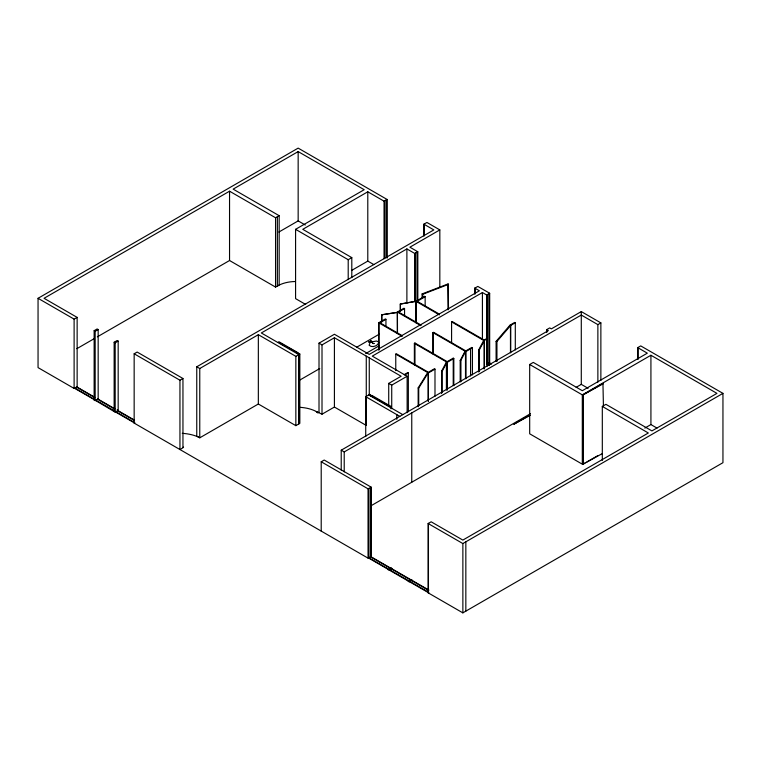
<?xml version="1.0" encoding="UTF-8"?>
<svg xmlns="http://www.w3.org/2000/svg" width="761" height="761" viewBox="0 0 761 761"><rect width="100%" height="100%" fill="white"/><g stroke="black" fill="none" stroke-linecap="round" stroke-linejoin="round"><path stroke-width="1.14" d="M441.589 393.551L441.589 371.149L446.403 362.103L446.973 362.207L442.17 371.244L442.17 392.467M460.205 381.632L460.205 360.41L465.009 351.363L465.589 351.468L465.589 378.578M460.786 381.718L460.786 360.505L465.589 351.468M478.812 372.072L478.812 349.67L483.615 340.624L487.135 339.025L486.526 338.683L484.196 340.024L452.186 321.542L451.587 321.884L451.587 343.106M479.392 370.978L479.392 349.765L484.196 340.728L451.587 321.884M418.16 406.783L418.16 387.92L427.596 372.747L428.177 372.852L428.177 401.142M418.721 405.727L418.721 388.043L428.177 372.852M369.836 343.221L369.133 345.237C371.615 348.043 377.741 346.188 378.731 342.688L378.084 341.594L376.419 341.023L371.796 341.879M496.096 361.408L496.096 341.366L509.927 325.213L510.688 325.432L515.302 322.769L515.302 349.879M496.943 361.523L496.943 341.48L510.688 325.432L510.136 325.052L514.702 322.417L515.302 322.769M370.778 340.842L372.49 342.612L368.876 341.946M97.341 336.847L229.546 260.519L275.568 287.087L279.173 285.004L279.173 215.696L275.568 217.77L229.546 191.201L44.052 298.302L77.137 317.394L77.137 386.712L74.131 388.443L38.05 367.611L38.05 298.302L298.16 148.119L387.054 199.439L387.054 258.179M305.694 304.476L295.582 298.635L295.582 229.327L364.196 189.708L298.16 151.591L233.151 189.128L279.173 215.696M38.05 298.302L74.131 319.135L77.137 317.394M94.145 330.683L97.142 328.952L98.169 329.542L98.169 398.85L95.163 400.59L94.136 400.001L94.145 330.683L95.163 331.273L98.169 329.542M76.851 348.681L94.269 338.616M278.859 232.048L298.16 220.899L305.275 225.009M387.054 199.439L384.048 201.17L367.791 191.791L302.783 229.327L351.801 257.627L351.801 277.603M114.15 342.231L117.156 340.5L118.174 341.09L118.174 410.407L115.177 412.139L114.15 411.549L114.15 342.231L115.177 342.821L118.174 341.09M134.155 353.789L137.161 352.058L182.954 378.493L182.954 447.801L179.948 449.532L179.948 380.224L134.155 353.789L134.155 423.097L368.134 558.184L371.14 556.453L371.14 487.135L324.205 460.044L321.209 461.775L321.209 531.092M94.145 399.991L94.868 399.573L74.854 388.024M295.582 229.327L348.205 259.71L351.801 257.627M423.925 235.939L423.925 224.191L426.921 222.459L439.829 229.908L439.829 287.477M351.544 270.488L367.791 261.099L373.889 264.619M114.15 411.549L95.429 400.438M296.838 353.465L298.036 352.771L279.03 341.794L278.326 342.193L299.834 354.036L299.834 423.354L295.848 425.656L258.34 404.005L199.763 437.822L196.757 436.091L196.757 366.783L433.827 229.908L423.925 224.191M196.757 366.783L199.763 368.514L258.34 334.688L295.848 356.338L299.834 354.036M417.799 301.099L417.799 251.758L414.802 253.489L406.888 248.923L261.327 332.966L298.835 354.616L298.835 423.934L298.692 354.531M439.829 229.908L409.894 247.192L417.799 251.758M179.948 380.224L182.954 378.493M134.155 423.097L134.887 422.678M319.011 412.472L319.011 343.163L334.412 334.26L369.266 354.388L479.411 290.797L474.826 288.153L474.826 294.022M318.849 412.376L317.851 412.957L316.348 411.511L322.008 414.203L322.008 344.895L334.412 337.732L401.133 376.248L388.719 383.401L388.719 405.727M424.552 296.362L415.972 301.308L400.276 304.058L400.315 311.259M385.941 326.383L385.941 319.306L379.92 322.778L402.464 335.801M404.557 315.644L404.557 308.566L398.536 312.039L421.09 325.071M425.152 306.131L425.152 296.704L417.171 301.308L439.154 314.008M182.992 447.411L183.534 447.107M299.244 380.386L319.734 368.562M356.643 347.244L379.216 334.212M370.388 342.269L368.724 342.022L370.864 340.795L371.901 341.394L371.273 341.756M474.826 288.153L477.822 286.421L489.675 293.261L489.675 362.569L486.669 364.3L486.669 294.992L482.417 292.538L372.272 356.119L407.135 376.248L407.135 412.662M365.622 353.618L378.959 345.913M486.669 294.992L489.675 293.261M395.768 370.626L395.758 354.112L396.357 353.77L428.376 372.253L434.388 368.781L434.988 369.123L434.988 396.243M414.365 364.595L414.365 343.373L414.973 343.03L447.211 361.646L453.223 358.165L453.822 358.517L453.822 385.627M432.98 353.846L432.98 332.633L433.58 332.281L465.818 350.897L465.818 378.702M322.008 414.203L334.412 407.04L334.412 337.732M365.727 436.624L365.727 396.681L369.713 394.379L370.816 395.016L370.312 395.301L390.222 406.802L390.926 406.393L390.926 408.743M404.281 374.602L407.744 372.605L408.343 372.947L408.343 411.72M404.881 374.945L408.343 372.947M370.712 396.11L371.91 395.425L390.926 406.393M388.719 383.401L391.725 385.133L407.135 376.248M465.818 350.897L471.83 347.425L472.429 347.767L472.438 374.888M428.376 401.237L428.376 372.947L434.988 369.123M447.211 389.451L447.211 362.341L453.822 358.517M465.818 351.592L472.438 347.777M546.693 331.996L546.693 329.646L549.699 327.915L551.354 328.866L581.29 311.582L600.867 322.883L600.867 380.452M341.223 470.155L341.223 450.189L548.348 330.597L546.693 329.646M341.223 450.189L344.219 451.92L581.29 315.044L597.87 324.624L600.867 322.883M602.312 460.453L602.312 406.412L605.918 404.338L651.93 430.907L716.948 393.37L650.921 355.254L582.308 394.864L582.308 464.181L529.685 433.799L529.685 364.481L533.28 362.407L582.308 390.707L647.316 353.171L637.737 347.634L637.737 359.382M321.209 461.775L368.134 488.866L371.14 487.135M637.737 347.634L640.733 345.903L722.95 393.37L722.95 462.688L462.84 612.862L428.158 592.838L428.158 523.53L431.164 521.799L462.84 540.082L648.334 432.99L602.312 406.412M370.826 505.875L530.493 413.689M576.153 387.33L581.29 384.362L588.11 388.3M529.77 415.049L513.77 424.286L530.246 415.316M602.417 453.527L582.945 464.229L582.945 394.911L602.95 383.363L603.425 405.955M582.945 394.911L603.425 383.639M644.824 428.082L650.921 424.562L657.009 428.082M582.945 464.229L584.952 463.069M586.95 461.917L597.946 455.563M722.95 393.37L462.84 543.544L428.158 523.53M428.158 592.838L428.89 592.419L409.903 581.461M378.797 349.936L378.731 322.769L385.351 318.964L385.941 319.306M422.089 297.475L422.089 293.936L448.058 283.939L448.524 309.109M422.089 293.936L422.726 294.279L448.524 284.348M400.276 304.058L415.925 301.289L439.411 314.854M381.661 314.797L397.489 312.362L381.661 314.797L381.708 321.998M478.812 349.67L479.392 349.765M460.205 360.41L460.786 360.505M496.096 341.366L496.943 341.48M418.674 388.043L418.16 387.92M441.589 371.149L442.17 371.244M424.552 296.362L425.152 296.704M529.685 364.481L582.308 394.864M491.33 363.92L489.333 362.769L489.333 293.451M491.064 364.072L489.066 362.921L489.066 293.603M489.399 365.042L487.401 363.882L487.401 294.574M404.557 308.566L403.958 308.224L397.337 312.039L420.814 325.603M432.98 332.633L465.808 351.582M487.021 364.1L489.019 365.251M402.046 336.257L378.721 322.778M414.365 343.373L447.211 362.341M395.768 354.122L428.376 372.947M319.011 343.163L322.008 344.895M368.714 394.959L402.797 414.64M365.727 396.681L399.81 416.362M334.412 407.04L366.269 425.437L366.269 356.119M117.156 409.818L118.174 410.407M465.837 611.131L465.837 541.813M117.907 410.56L133.898 419.787M411.91 580.301L428.9 590.108M76.794 386.911L94.802 397.309M97.874 399.021L114.863 408.828M390.802 568.201L370.797 556.652L370.797 487.335M391.877 568.762L410.864 579.72M76.528 387.064L94.535 397.461M97.56 399.202L114.54 409.009M117.565 410.759L134.554 420.567M390.536 568.353L370.531 556.805L370.531 487.487M391.554 568.943L410.54 579.911M411.568 580.5L428.557 590.308M95.886 400.172L114.873 411.13M115.9 411.72L133.888 422.108M388.871 569.314L368.857 557.765L368.857 488.448M389.889 569.903L408.876 580.871M74.483 388.243L94.488 399.791M115.453 411.977L134.44 422.935M388.49 569.532L368.486 557.984L368.486 488.667M389.432 570.179L408.41 581.138M409.456 581.718L428.443 592.676L428.443 523.368M462.869 612.881L462.869 543.525M74.112 388.433L74.112 319.116M650.921 355.254L650.921 424.562M638.022 347.473L638.022 359.221M597.87 324.624L597.87 382.184M583.421 395.187L583.421 464.495M581.29 311.582L581.29 384.362M546.931 329.779L546.931 332.129M510.736 325.394L510.688 352.543M510.469 325.689L510.469 352.8M487.021 294.792L487.135 366.136M484.386 340.614L484.386 367.725M484.196 340.719L484.196 369.018M482.417 292.538L482.417 339.53M479.183 349.737L479.183 370.949M475.111 287.981L475.111 293.86M470.574 348.852L470.574 375.963M465.494 351.411L465.494 378.521M460.567 360.476L460.567 381.699M453.223 358.165L453.223 385.285M448.058 283.939L448.058 309.879M446.973 390.498L446.888 362.15L446.831 389.29M446.403 362.103L446.403 389.213M433.19 332.757L433.19 353.97M424.219 224.019L424.219 235.767M422.726 294.279L422.726 297.817M417.456 251.958L417.456 301.299M417.19 252.11L417.19 301.451M416.105 322.845L415.972 301.308L415.944 322.54M415.525 253.071L415.525 301.242M415.145 253.289L415.145 301.461M414.973 343.03L414.973 365.423M414.802 253.489L414.802 301.66M411.758 412.928L411.758 482.236M406.888 248.923L406.888 302.964M400.429 304.4L400.429 310.288M397.413 312.086L397.489 333.584M397.318 312.029L397.366 333.337M396.804 414.631L396.804 419.33M391.725 385.133L391.725 408.628M386.655 199.667L386.655 257.237M386.246 199.905L386.246 257.475M384.771 200.761L384.771 258.321M384.048 201.17L384.048 258.74M381.822 315.14L381.822 321.028M378.93 322.902L378.93 350.012M369.266 357.851L369.275 395.444M368.134 488.866L368.134 558.184M367.791 191.791L367.791 261.099M348.205 259.71L348.205 279.677M344.219 451.92L344.219 471.887M298.16 151.591L298.16 220.899M295.848 356.338L295.848 425.656M277.365 216.733L277.365 286.05A25.769 14.878 0 0 1 295.173 281.522M275.568 217.77L275.568 287.087M258.34 334.688L258.34 404.005M229.546 191.201L229.546 260.519M199.763 368.514L199.763 437.822M115.177 342.821L115.177 412.139M95.163 331.273L95.163 400.59M299.615 407.316A28.309 16.342 0 0 1 317.251 412.034M182.269 433.342A31.981 18.464 0 0 1 198.26 436.957M369.77 341.622L370.883 341.708L369.77 341.622M372.919 343.439L374.031 343.525L372.919 343.439M391.144 568.001L388.139 569.732L389.166 570.322L392.172 568.591L391.144 568.001M411.149 579.559L408.153 581.29L409.171 581.88L412.177 580.148L411.149 579.559"/></g></svg>
